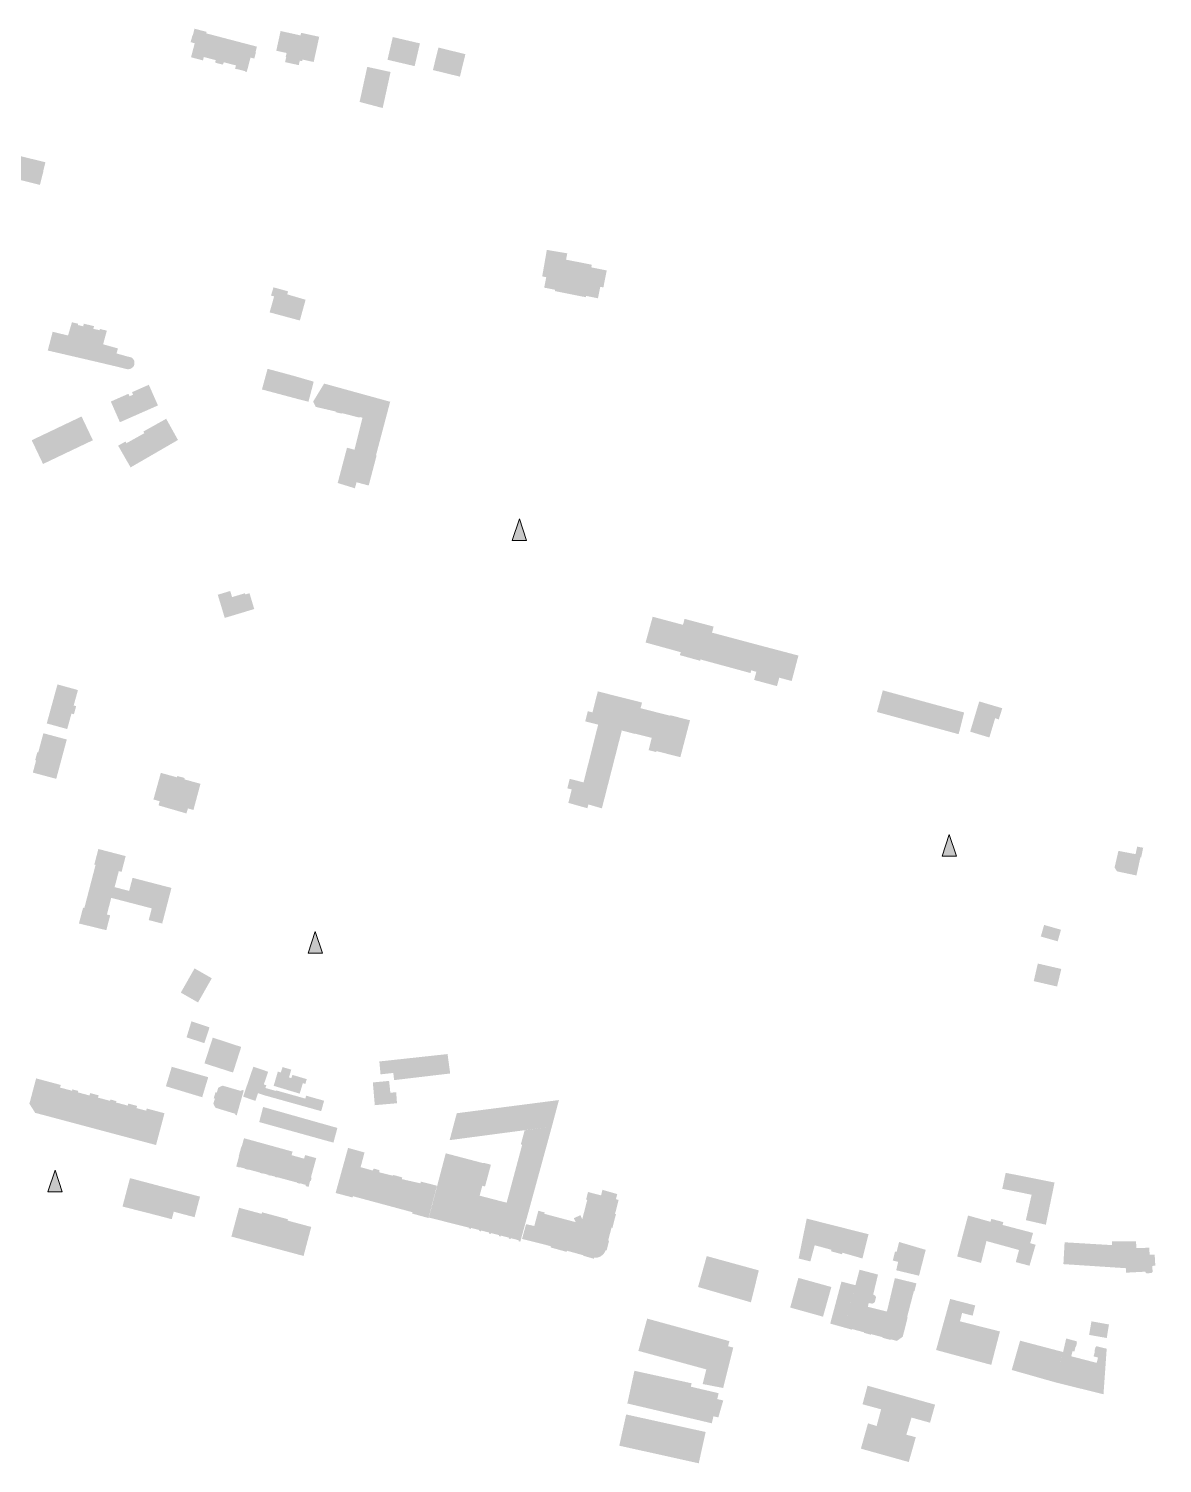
# Model space of a CAD drawing. Header units: millimetres. Extents: x 23337 to 31100, y 38726 to 43700.
# Drawn here: x 26584 to 27215, y 42145 to 42943 of the extents above; entities that cross this region are included whole.
import ezdxf

# ---------------------------------------------------------------- set-up
doc = ezdxf.new("R2010")
doc.units = ezdxf.units.MM
doc.layers.add('0.1 ОКН', color=1, linetype='Continuous', lineweight=9, transparency=0.4)

msp = doc.modelspace()

# ---------------------------------------------------------------- hatches: boundary and pattern name
at = {"layer": '0.1 ОКН', "transparency": 33554585}
h = msp.add_hatch(color=1, dxfattribs=at)
h.dxf.hatch_style = 1
h.paths.add_polyline_path([(26681.38788851028, 42927.2967856641), (26687.97818301139, 42925.56952921364), (26687.72465509274, 42924.60220114391), (26687.92579527617, 42924.52058131337), (26687.82222844401, 42924.12542521232), (26691.90778789143, 42923.05463711505), (26692.01135472359, 42923.44979321609), (26692.167, 42923.40900000001), (26692.42761617923, 42924.40337311259), (26699.28170506334, 42922.60697854553), (26698.784, 42920.708), (26699.64062365155, 42920.48348670586), (26699.68330844058, 42920.64634922133), (26704.33217647274, 42919.42792305015), (26704.28949168372, 42919.26506053467), (26705.2646237936, 42919.00948724785), (26707.35011680015, 42926.96662244305), (26709.451, 42926.41599999999), (26710.356, 42929.869), (26710.11442722321, 42929.93231403504), (26710.936, 42933.067), (26682.73414624649, 42940.45845023076), (26682.94939584202, 42941.27972852178), (26676.19338408794, 42943.05041796212), (26675.15656171563, 42939.09445370613), (26674.97821979001, 42939.14119550823), (26674.037, 42935.55), (26676.29825478819, 42934.95734561735), (26674.25479812473, 42927.16059881178), (26680.896, 42925.42)])
h = msp.add_hatch(color=1, dxfattribs=at)
h.dxf.hatch_style = 1
h.paths.add_polyline_path([(26727.41633524194, 42929.53695352955), (26726.936, 42927.346), (26727.20795416756, 42927.28637793631), (26726.586391603, 42924.45124410528), (26734.214, 42922.779), (26734.75932691386, 42925.26640009552), (26736.05148490342, 42924.98311292757), (26736.25064544974, 42925.88908165137), (26742.5, 42924.519), (26745.575, 42938.545), (26735.48072834335, 42940.7580247643), (26735.16648243147, 42939.32465463098), (26724.08457725137, 42941.7542039272), (26721.68174860614, 42930.79417967422)])
h = msp.add_hatch(color=1, dxfattribs=at)
h.dxf.hatch_style = 1
h.paths.add_polyline_path([(26801.61113585058, 42934.87655471198), (26798.66517077199, 42922.23566474126), (26783.55445782448, 42925.76991214173), (26786.50042290307, 42938.41080211246)])
h = msp.add_hatch(color=1, dxfattribs=at)
h.dxf.hatch_style = 1
h.paths.add_polyline_path([(26826.90396091056, 42928.88735343005), (26811.8779600531, 42932.55799381752), (26808.82371249748, 42920.05523638417), (26823.84971335496, 42916.38459599671)])
h = msp.add_hatch(color=1, dxfattribs=at)
h.dxf.hatch_style = 1
h.paths.add_polyline_path([(26768.03612780146, 42902.33416429035), (26780.882, 42898.93199999999), (26785.25967483373, 42918.97771268262), (26772.29165419303, 42921.8205497801)])
h = msp.add_hatch(color=1, dxfattribs=at)
h.dxf.hatch_style = 1
h.paths.add_polyline_path([(26572.46, 42873.9), (26568.43, 42857.78), (26574.83, 42856.22), (26575.68, 42859.79), (26590.2, 42856.20999999999), (26591.64, 42861.91999999999), (26592.17, 42863.85), (26592.04, 42863.98), (26593.27, 42868.76999999999)])
h = msp.add_hatch(color=1, dxfattribs=at)
h.dxf.hatch_style = 1
h.paths.add_polyline_path([(26876.69915910724, 42797.14034408197), (26876.84126738498, 42797.85848976687), (26870.73690022565, 42799.06643562237), (26871.88666361048, 42804.87677705067), (26869.63463643222, 42805.32241323629), (26872.21, 42820.05999999999), (26883.5981499895, 42818.13485222218), (26882.90642517019, 42814.63921353026), (26897.24087552741, 42811.80268036507), (26896.95110688168, 42810.33833144847), (26905.542408515, 42808.63826542516), (26903.66808846538, 42799.16636922641), (26901.9215659596, 42799.51197501445), (26900.66162765945, 42793.14486348607), (26894.04886161394, 42794.45341245265), (26893.9067533362, 42793.73526676774)])
h = msp.add_hatch(color=1, dxfattribs=at)
h.dxf.hatch_style = 1
h.paths.add_polyline_path([(26717.98490074723, 42785.31892468826), (26720.49093493751, 42794.2205333383), (26718.74550473896, 42794.65198155235), (26720.13375913124, 42799.24148370933), (26728.25140785302, 42797.00743073155), (26727.76573482497, 42795.34229455244), (26737.99725932633, 42792.33472913739), (26734.80285539316, 42780.79449497133)])
h = msp.add_hatch(color=1, dxfattribs=at)
h.dxf.hatch_style = 1
h.paths.add_polyline_path([(26625.35, 42767.56999999999), (26627.43, 42775.17), (26623.59, 42776.04999999999), (26623.35, 42775.41), (26619.91, 42776.12999999999), (26620.31, 42777.64999999999), (26614.63, 42779.00999999999), (26614.23, 42777.57), (26611.27, 42778.29), (26611.43, 42779.00999999999), (26607.99, 42779.80999999999), (26605.83, 42772.44999999999), (26597.27, 42774.53), (26594.54382765623, 42764.10639986206), (26621.03, 42757.97), (26633.03, 42755.13), (26638.93199637233, 42753.68905381529), (26640.27776022392, 42753.7851169232), (26641.19095968607, 42754.31346301028), (26642.03206156567, 42754.9618884855), (26642.53672353766, 42755.68236078842), (26642.80107008389, 42756.787085523), (26642.77804782305, 42757.59571414073), (26642.70494138088, 42758.15598330114), (26642.48866129674, 42758.70834566843), (26642.10415492705, 42759.33275486344), (26641.47933735276, 42759.98118033865), (26640.94253539285, 42760.30060632625), (26638.99309358602, 42760.74492462009), (26632.81210626053, 42762.48713602878), (26633.59, 42765.25)])
h = msp.add_hatch(color=1, dxfattribs=at)
h.dxf.hatch_style = 1
h.paths.add_polyline_path([(26731.44236527577, 42750), (26742.5077241532, 42746.78627684149), (26739.60072384954, 42735.62883379569), (26737.49420185472, 42736.17618058516), (26735.13343083927, 42736.7452434595), (26713.70448777022, 42742.45664586912), (26715.77186740733, 42750), (26716.84948852773, 42753.93197146)])
h = msp.add_hatch(color=1, dxfattribs=at)
h.dxf.hatch_style = 1
h.paths.add_polyline_path([(26640.03793557181, 42738.6838653414), (26639.43283204075, 42740.05639939078), (26629.61853843422, 42735.72961149148), (26634.68948509811, 42724.22736997171), (26655.85118104644, 42733.55684121321), (26650.78023438254, 42745.05908273298), (26641.44574164219, 42740.94382269958), (26642.05084517325, 42739.5712886502)])
h = msp.add_hatch(color=1, dxfattribs=at)
h.dxf.hatch_style = 1
h.paths.add_polyline_path([(26777.49168413896, 42705.68945710781), (26773.11071206121, 42689.03152849654), (26766.34586808142, 42690.8336569813), (26765.39888973751, 42687.4998068302), (26755.84744913442, 42690.44399687724), (26761.04334666178, 42710.05890403229), (26765.18091737824, 42708.9597719366), (26769.67155648075, 42726.76112990796), (26768.00513252476, 42727.13076618746), (26767.94729376176, 42726.78395895154), (26758.07054830685, 42729.33826093693), (26757.99765506213, 42729.01045324148), (26754.61804479231, 42729.83304314669), (26754.72711428274, 42730.1956524739), (26743.6655140041, 42732.74094376648), (26742.18361630977, 42735.69945250519), (26748.32401421491, 42745.72859652446), (26785.06116854635, 42735.60791935624), (26777.15698307465, 42705.80207703206)])
h = msp.add_hatch(color=1, dxfattribs=at)
h.dxf.hatch_style = 1
h.paths.add_polyline_path([(26585.6175780814, 42714.21931904274), (26591.91, 42701.01), (26619.6424219186, 42714.22068095725), (26613.35, 42727.43)])
h = msp.add_hatch(color=1, dxfattribs=at)
h.dxf.hatch_style = 1
h.paths.add_polyline_path([(26638.34, 42712.57), (26637.81805596381, 42713.50321498911), (26633.7, 42711.19999999999), (26640.63, 42699.12), (26666.99147101932, 42714.36310409651), (26660.43, 42726.15), (26647.75585420142, 42719.06139245459), (26648.27779823761, 42718.12817746545)])
h = msp.add_hatch(color=1, dxfattribs=at)
h.dxf.hatch_style = 1
h.paths.add_polyline_path([(26856.97286237935, 42670.5160407439), (26852.97286237935, 42658.51604074391), (26860.97286237935, 42658.51604074391)])
h = msp.add_hatch(color=1, dxfattribs=at)
h.dxf.hatch_style = 1
h.paths.add_polyline_path([(26689.1278824434, 42628.31420125485), (26696.06454607565, 42630.40265505969), (26697.09151701664, 42626.99163779837), (26704.23478115378, 42629.14229378473), (26704.44258961924, 42628.45207146738), (26706.78296493839, 42629.15669922493), (26709.43030308853, 42620.36373754874), (26693.01, 42615.42)])
h = msp.add_hatch(color=1, dxfattribs=at)
h.dxf.hatch_style = 1
h.paths.add_polyline_path([(26948.83665086811, 42614.90018279147), (26947.95525135031, 42611.59004708151), (26931.10332426146, 42616.07725900017), (26927.38662625653, 42602.58233110887), (26927.15306628192, 42601.74461484536), (26946.68269999992, 42596.37200399448), (26946.22674244635, 42594.71458188458), (26957.47936187231, 42591.59271333473), (26957.68362206429, 42592.3289590054), (26985.49410533492, 42584.77171447648), (26985.89409802456, 42586.25956184575), (26988.76490812964, 42585.48777363742), (26987.53809909102, 42580.92442873645), (27000.25760866296, 42577.50491761576), (27001.51915033419, 42582.19745701803), (27008.43690401706, 42580.3376890344), (27012.19101677, 42594.49271997), (26992.54023871416, 42599.66619821375), (26964.11835056587, 42607.2341775064), (26965.01269792661, 42610.59293942547)])
h = msp.add_hatch(color=1, dxfattribs=at)
h.dxf.hatch_style = 1
h.paths.add_polyline_path([(26607.73949306011, 42562.23257345578), (26605.36953596158, 42553.62463563301), (26593.9844793378, 42556.75919542169), (26599.95494337622, 42578.44455978868), (26611.34, 42575.31), (26608.9808611672, 42566.74135527621), (26610.34810925543, 42566.3649214103), (26609.10674114835, 42561.85613958987)])
h = msp.add_hatch(color=1, dxfattribs=at)
h.dxf.hatch_style = 1
h.paths.add_polyline_path([(26897.60810356599, 42562.89505519424), (26900.55742493116, 42574.57558902555), (26925.15295350879, 42568.36524633323), (26924.35498417003, 42565.20495733666), (26940.83186626844, 42561.04456354763), (26940.8998024231, 42561.31361885038), (26951.86483446051, 42558.50190026137), (26946.49406508311, 42537.99521806318), (26933.21026858524, 42541.34936140863), (26933.07512251025, 42540.81412699171), (26928.84219034631, 42541.88293749717), (26930.56812165599, 42548.71834013976), (26921.10679966779, 42551.10731306562), (26921.06461793678, 42550.94025594462), (26913.9234770119, 42552.83409735902), (26902.84142111169, 42509.52244673188), (26895.36223355935, 42511.7056880125), (26894.76346047527, 42509.58489082018), (26884.17800808894, 42512.5735235828), (26886.06232238118, 42520.03618841791), (26883.61705052085, 42520.65361675171), (26884.94852198606, 42525.92679507621), (26892.64923878698, 42523.98237293625), (26900.75499697817, 42556.08453172395), (26893.58448379406, 42557.89507806015), (26895.01245931004, 42563.55045238509)])
h = msp.add_hatch(color=1, dxfattribs=at)
h.dxf.hatch_style = 1
h.paths.add_polyline_path([(27059.14291168008, 42575.13770639803), (27055.86926833521, 42563.11314273027), (27101.3274002825, 42550.7762072245), (27104.36160859563, 42562.82708205343)])
h = msp.add_hatch(color=1, dxfattribs=at)
h.dxf.hatch_style = 1
h.paths.add_polyline_path([(27107.72542875416, 42552.17077067766), (27112.77341416664, 42568.98609603699), (27125.6038502282, 42565.1936781962), (27123.6648570243, 42559.015066838), (27121.62240110421, 42559.62478862263), (27118.3996350395, 42548.9377299114)])
h = msp.add_hatch(color=1, dxfattribs=at)
h.dxf.hatch_style = 1
h.paths.add_polyline_path([(26592.10877298498, 42551.30606310646), (26589.23815574709, 42540.59144878637), (26588.72099127475, 42540.73000545344), (26587.52865458157, 42536.2795940093), (26588.0458190539, 42536.14103734224), (26586.24495715389, 42529.4192980425), (26599.26567636444, 42525.93684260362), (26605.12799127329, 42547.8180054568)])
h = msp.add_hatch(color=1, dxfattribs=at)
h.dxf.hatch_style = 1
h.paths.add_polyline_path([(26670.73996683548, 42526.42182137591), (26670.53043724513, 42525.66107666528), (26679.51514867668, 42523.18644505845), (26675.59630114843, 42508.61897674969), (26672.53158949713, 42509.50407972985), (26671.68699707034, 42506.69058535909), (26656.17000287406, 42511.18008632804), (26656.81279127336, 42513.49059606504), (26653.33439251099, 42514.45829351153), (26657.45307320606, 42529.26293507014), (26666.44505330228, 42526.78630147722), (26666.68400690084, 42527.5021583263)])
h = msp.add_hatch(color=1, dxfattribs=at)
h.dxf.hatch_style = 1
h.paths.add_polyline_path([(27096.12218127112, 42495.02327826203), (27092.12218127112, 42483.02327826203), (27100.12218127112, 42483.02327826203)])
h = msp.add_hatch(color=1, dxfattribs=at)
h.dxf.hatch_style = 1
h.paths.add_polyline_path([(26622.70812241156, 42486.93201034181), (26620.43443825377, 42478.27028208465), (26621.14595977056, 42478.0848959012), (26614.89999683658, 42454.11257532183), (26614.18815935962, 42454.29804382837), (26611.89832155566, 42445.5095309134), (26627.1311879119, 42441.79140150377), (26629.28017522407, 42450.06388702269), (26627.46716757267, 42450.53494037019), (26629.86552386476, 42459.76582330833), (26652.40849372675, 42453.90873748315), (26650.72, 42447.41), (26658.21826491788, 42445.46181032345), (26663.37, 42465.29), (26641.71807677399, 42470.91557521883), (26639.82414962457, 42463.62615793445), (26631.75324796596, 42465.72312936236), (26634.06551539645, 42474.62267028672), (26635.61687444321, 42474.21959814768), (26637.8946221311, 42482.98627820225)])
h = msp.add_hatch(color=1, dxfattribs=at)
h.dxf.hatch_style = 1
h.paths.add_polyline_path([(27188.07, 42476.63), (27189.42, 42474.48999999998), (27200.25217001571, 42472.21779558786), (27202.45339142563, 42482.27214920171), (27202.84, 42482.19999999998), (27203.99903021319, 42487.61803179522), (27200.64, 42488.28), (27199.76613864761, 42484.06873199325), (27190.21, 42485.87999999998)])
h = msp.add_hatch(color=1, dxfattribs=at)
h.dxf.hatch_style = 1
h.paths.add_polyline_path([(26743.35632951401, 42441.05331975802), (26739.35632951401, 42429.05331975802), (26747.35632951401, 42429.05331975802)])
h = msp.add_hatch(color=1, dxfattribs=at)
h.dxf.hatch_style = 1
h.paths.add_polyline_path([(27147.02, 42438.27999999998), (27156.4, 42435.58999999998), (27158.25, 42442.01999999998), (27148.87, 42444.70999999998)])
h = msp.add_hatch(color=1, dxfattribs=at)
h.dxf.hatch_style = 1
h.paths.add_polyline_path([(27143.11, 42413.46), (27156.09, 42410.47), (27158.43, 42420.23999999998), (27145.36, 42423.25)])
h = msp.add_hatch(color=1, dxfattribs=at)
h.dxf.hatch_style = 1
h.paths.add_polyline_path([(26676.21, 42420.53), (26668.57, 42407.07), (26678.16444643047, 42401.6140116432), (26685.80444643047, 42415.0740116432)])
h = msp.add_hatch(color=1, dxfattribs=at)
h.dxf.hatch_style = 1
h.paths.add_polyline_path([(26679.38239258108, 42389.49493037241), (26674.48543131228, 42391.11442673558), (26671.77, 42382.2), (26676.32715028709, 42380.7148811302), (26681.68469759105, 42378.96892278), (26684.55726704397, 42387.78352407112)])
h.paths.add_polyline_path([(26660.2692797669, 42354.99964190729), (26680.4635554339, 42348.9020043404), (26683.82336552132, 42360.02908927283), (26663.54200921607, 42365.83833147432)])
h.paths.add_polyline_path([(26703.59165586694, 42352.67523540695), (26699.6758035102, 42338.8565821653), (26698.8517426199, 42339.0581758571), (26699.0148755551, 42339.6560478349), (26687.8779748776, 42343.0370445181), (26686.6657836455, 42345.29095039579), (26687.53058151619, 42348.09648431775), (26686.8849866541, 42348.2954871021), (26687.8638060589, 42351.69662815939), (26688.57293666422, 42351.47804066248), (26689.4276191088, 42354.2507586259), (26691.82870702625, 42355.35518637519), (26702.21561196837, 42352.34567581509), (26702.40826158511, 42353.01057903316)])
h = msp.add_hatch(color=1, dxfattribs=at)
h.dxf.hatch_style = 1
h.paths.add_polyline_path([(26702.17667892024, 42376.87457948489), (26697.61805487041, 42362.63900413317), (26681.72, 42367.73), (26686.35514744758, 42382.04522609451)])
h = msp.add_hatch(color=1, dxfattribs=at)
h.dxf.hatch_style = 1
h.paths.add_polyline_path([(26703.23887608896, 42349.21967340624), (26708.93295294536, 42365.88851123034), (26717.15800454116, 42363.07883268954), (26714.76508528565, 42356.02917978249), (26716.16421984688, 42355.55426050962), (26715.64759707445, 42354.03226547318), (26721.44, 42352.43), (26721.52287487566, 42352.725894009), (26737.84603108825, 42348.15405578208), (26738.30217410332, 42349.7633222662), (26748.29853564747, 42346.95467416604), (26746.67788461592, 42341.1702840062), (26714.70709516945, 42350.08374414793), (26711.53028788273, 42351.16894187075), (26710.06757261695, 42346.88698991207)])
h = msp.add_hatch(color=1, dxfattribs=at)
h.dxf.hatch_style = 1
h.paths.add_polyline_path([(26720.2353289215, 42355.24754701181), (26722.56454703144, 42363.15931823183), (26724.23157865682, 42362.65587529651), (26725.14461008791, 42365.67663127654), (26730.01557475487, 42364.25438260074), (26728.75, 42359.92), (26730.08568440385, 42359.49592707689), (26730.66743834106, 42361.33580463037), (26738.63877364005, 42358.95345141058), (26737.84342150889, 42356.30598299546), (26736.4605471017, 42356.70818554489), (26734.71189214957, 42350.90103779464)])
h = msp.add_hatch(color=1, dxfattribs=at)
h.dxf.hatch_style = 1
h.paths.add_polyline_path([(26786.79521279321, 42362.40095620177), (26779.6845320114, 42361.63332221654), (26779.04123825715, 42368.797162873), (26816.9703332697, 42372.90510268035), (26818.44368771608, 42362.11515577192), (26787.24287857797, 42358.4204486782)])
h = msp.add_hatch(color=1, dxfattribs=at)
h.dxf.hatch_style = 1
h.paths.add_polyline_path([(26587.53434095262, 42340.2326330296), (26584.33385443334, 42345.30266165905), (26588.08217378836, 42359.38190623806), (26601.76850016014, 42355.73819355514), (26601.3843810019, 42354.29538490838), (26608.06365842878, 42352.51715989663), (26608.26666634172, 42353.27968778903), (26611.54284731793, 42352.40746964587), (26611.32862944501, 42351.60283547775), (26617.76788678492, 42349.88851104906), (26618.12047687422, 42351.21289182699), (26622.84862521302, 42349.95411619934), (26622.5106899476, 42348.68478111791), (26629.20485172028, 42346.9025934446), (26629.40039665185, 42347.63708926981), (26632.71924074691, 42346.75351291824), (26632.51817329567, 42345.9982736884), (26639.05213589939, 42344.25873586338), (26639.3516392506, 42345.38371496321), (26644.27657165137, 42344.07254948578), (26643.9522810717, 42342.85446587194), (26649.28764133441, 42341.43403212446), (26649.60728913098, 42342.63467675495), (26659.49435880886, 42340.0024407404), (26654.78875176957, 42322.32748134586)])
h = msp.add_hatch(color=1, dxfattribs=at)
h.dxf.hatch_style = 1
h.paths.add_polyline_path([(26776.49330654424, 42344.48491954126), (26775.4055158779, 42357.13250468275), (26784.44659222909, 42357.97516251017), (26785.15651574058, 42351.41274945281), (26788.39399979403, 42351.69625112686), (26788.85191273999, 42345.56775837918)])
h = msp.add_hatch(color=1, dxfattribs=at)
h.dxf.hatch_style = 1
h.paths.add_polyline_path([(26755.68790725225, 42331.83360974747), (26753.49035080086, 42323.65357629865), (26712.19282110199, 42335.09968057119), (26714.36621757664, 42343.4942149433)])
h = msp.add_hatch(color=1, dxfattribs=at)
h.dxf.hatch_style = 1
h.paths.add_polyline_path([(26878.93999554671, 42347.33699928826), (26875.01016709, 42332.58096472), (26818.124041425, 42325.04192108208), (26822.10772699757, 42340.01027772479)])
h = msp.add_hatch(color=1, dxfattribs=at)
h.dxf.hatch_style = 1
h.paths.add_polyline_path([(26730.75019648691, 42318.67552857353), (26730.20017503699, 42316.68006004118), (26737.17241844706, 42314.75826404818), (26737.72243989699, 42316.75373258052), (26743.91450369121, 42315.04698158401), (26740.94207559591, 42304.2630626483), (26741.37448378845, 42304.14714744074), (26740.90769939219, 42302.40586257122), (26740.5675786945, 42302.4970383675), (26739.64951513004, 42299.07230907739), (26737.91493616029, 42299.53729583018), (26738.08748026532, 42300.18095153467), (26734.97338539806, 42301.01574365741), (26734.92550414203, 42300.83712820385), (26733.14104091415, 42301.31548737705), (26733.18892217018, 42301.49410283061), (26722.17562525061, 42304.44642570637), (26722.12774399458, 42304.2678102528), (26720.88304470433, 42304.60147547719), (26720.93092596036, 42304.78009093076), (26718.51986990295, 42305.42642018212), (26718.47198864692, 42305.24780472855), (26717.22509417953, 42305.58205841176), (26717.27297543556, 42305.76067386534), (26713.89897316065, 42306.6651390924), (26713.85109190462, 42306.48652363883), (26712.66296312371, 42306.80502406651), (26712.71084437974, 42306.98363952009), (26706.26656227065, 42308.71115142025), (26706.21868101461, 42308.53253596667), (26704.30880807936, 42309.0445135877), (26704.35668933539, 42309.22312904127), (26701.35096090493, 42310.02887148773), (26701.3030796489, 42309.85025603415), (26699.3973911058, 42310.3611119496), (26700.95955035781, 42316.02859933639), (26700.771564655, 42316.0804148209), (26702.28290126483, 42321.56351852013), (26702.47088696765, 42321.51170303563), (26703.7411442991, 42326.12017518384)])
h = msp.add_hatch(color=1, dxfattribs=at)
h.dxf.hatch_style = 1
h.paths.add_polyline_path([(26836.93432400891, 42312.22133472306), (26837.01306391536, 42312.46567449569), (26841.10969097645, 42311.38909585132), (26837.82607781163, 42299.24904373223), (26836.30912749927, 42299.68137804512), (26834.81843154976, 42294.17003258132), (26849.84244577135, 42290.26036627113), (26858.48773368525, 42322.49810310434), (26857.74394189872, 42322.69773212443), (26859.8673501038, 42330.52356025966), (26875.01016709, 42332.58096472), (26857.91691782015, 42270.26980452291), (26857.45436983937, 42268.60191336175), (26856.49027725851, 42268.86294780686), (26856.63621165591, 42269.37246046779), (26852.10724385542, 42270.53648287567), (26851.96130945801, 42270.02697021474), (26851.00331260976, 42270.30277722424), (26851.14924700717, 42270.81228988518), (26846.6108726777, 42271.95252295759), (26846.46493828029, 42271.44301029665), (26845.51308786418, 42271.7443825816), (26845.65902226158, 42272.25389524254), (26841.11831811245, 42273.37739305855), (26840.97238371505, 42272.8678803976), (26840.01059501456, 42273.14352100627), (26840.15652941196, 42273.6530336672), (26835.61815861966, 42274.80425697685), (26835.47222422226, 42274.2947443159), (26834.50664484859, 42274.57979674801), (26834.652579246, 42275.08930940895), (26830.13023380424, 42276.22399253392), (26829.98429940683, 42275.71447987299), (26828.76609082602, 42276.06339865123), (26828.8562921637, 42276.37832593635), (26806.55047255619, 42282.01265509375), (26815.96613037966, 42317.73743196517)])
h = msp.add_hatch(color=1, dxfattribs=at)
h.dxf.hatch_style = 1
h.paths.add_polyline_path([(26768.61617908486, 42310.01538862371), (26775.36247557165, 42308.14954764667), (26775.86527736597, 42309.22758536229), (26779.07899476192, 42308.38749213115), (26778.94900360659, 42307.18808601158), (26786.65844197702, 42305.26298715094), (26786.77715517101, 42305.7071162675), (26791.7532776132, 42304.3500270866), (26791.50461406909, 42303.38110285543), (26801.86613694525, 42301.03343479949), (26802.11613694525, 42302.00205419888), (26811.08985321538, 42299.70143564765), (26806.37642855094, 42281.72662798569), (26797.26127436077, 42284.25192323542), (26797.45127436077, 42284.96192323542), (26764.33999554671, 42293.86999928826), (26764.14999554671, 42293.15999928826), (26754.68829549294, 42295.65408691444), (26761.62817859955, 42320.72256963421), (26770.77249792393, 42318.19283382359)])
h = msp.add_hatch(color=1, dxfattribs=at)
h.dxf.hatch_style = 1
h.paths.add_polyline_path([(26598.60933154473, 42308.2631157712), (26594.60933154473, 42296.2631157712), (26602.60933154473, 42296.2631157712)])
h = msp.add_hatch(color=1, dxfattribs=at)
h.dxf.hatch_style = 1
h.paths.add_polyline_path([(26659.88423383024, 42298.75450580484), (26655.75954028079, 42283.13537337533), (26636.12471870023, 42288.13698543783), (26640.2947223397, 42303.92769529195)])
h = msp.add_hatch(color=1, dxfattribs=at)
h.dxf.hatch_style = 1
h.paths.add_polyline_path([(26659.88423383024, 42298.75450580484), (26655.75954028079, 42283.13537337533), (26636.12471870023, 42288.13698543783), (26640.2947223397, 42303.92769529195)])
h = msp.add_hatch(color=1, dxfattribs=at)
h.dxf.hatch_style = 1
h.paths.add_polyline_path([(27127.48856871965, 42306.88334502821), (27125.59706852879, 42297.99798948286), (27141.90878446624, 42294.69023263433), (27138.71672574355, 42280.54726110623), (27149.84658025866, 42278.02206751848), (27154.68596036531, 42301.47270299998)])
h = msp.add_hatch(color=1, dxfattribs=at)
h.dxf.hatch_style = 1
h.paths.add_polyline_path([(26679.25406031646, 42293.63933063604), (26676.23268242487, 42282.19816516699), (26664.64944047629, 42285.25706255215), (26663.54612481844, 42281.07909559168), (26655.75954028089, 42283.1353733753), (26659.88423383024, 42298.75450580484)])
h = msp.add_hatch(color=1, dxfattribs=at)
h.dxf.hatch_style = 1
h.paths.add_polyline_path([(26679.25406031646, 42293.63933063604), (26676.23268242487, 42282.19816516699), (26664.64944047629, 42285.25706255215), (26663.54612481844, 42281.07909559168), (26655.75954028089, 42283.1353733753), (26659.88423383024, 42298.75450580484)])
h = msp.add_hatch(color=1, dxfattribs=at)
h.dxf.hatch_style = 1
edge = h.paths.add_edge_path()
edge.add_line((26865.2347869912, 42277.30792068416), (26867.48510257153, 42285.78499454435))
edge.add_line((26867.48510257153, 42285.78499454435), (26871.03363967819, 42284.8430034198))
edge.add_line((26871.03363967819, 42284.8430034198), (26870.83119301005, 42284.08037466964))
edge.add_line((26870.83119301005, 42284.08037466964), (26888.24321018911, 42279.45819793868))
edge.add_line((26888.24321018911, 42279.45819793868), (26887.22704822669, 42281.6224308265))
edge.add_line((26887.22704822669, 42281.6224308265), (26890.86400337737, 42283.33007306036))
edge.add_line((26890.86400337737, 42283.33007306036), (26891.9237901795, 42281.07292751066))
edge.add_line((26891.9237901795, 42281.07292751066), (26894.69257647411, 42291.82502815349))
edge.add_line((26894.69257647411, 42291.82502815349), (26894.03443014345, 42291.99450820215))
edge.add_line((26894.03443014345, 42291.99450820215), (26895.11714319098, 42296.19903625727))
edge.add_line((26895.11714319098, 42296.19903625727), (26902.3695369428, 42294.34379940064))
edge.add_line((26902.3695369428, 42294.34379940064), (26903.16513970542, 42297.42607406564))
edge.add_line((26903.16513970542, 42297.42607406564), (26911.38117033255, 42295.05188572388))
edge.add_line((26911.38117033255, 42295.05188572388), (26910.64677335442, 42292.19998262252))
edge.add_line((26910.64677335442, 42292.19998262252), (26912.15886251943, 42291.81060273337))
edge.add_line((26912.15886251943, 42291.81060273337), (26910.15197492057, 42284.01720333534))
edge.add_line((26910.15197492057, 42284.01720333534), (26910.65697602488, 42283.88715989706))
edge.add_line((26910.65697602488, 42283.88715989706), (26908.68886652881, 42276.24434852551))
edge.add_line((26908.68886652881, 42276.24434852551), (26908.1838654245, 42276.3743919638))
edge.add_line((26908.1838654245, 42276.3743919638), (26906.34560295226, 42269.23581895515))
edge.add_line((26906.34560295226, 42269.23581895515), (26906.85060405657, 42269.10577551685))
edge.add_line((26906.85060405657, 42269.10577551685), (26905.46957788478, 42263.74280026003))
edge.add_line((26905.46957788478, 42263.74280026003), (26904.9538887176, 42263.88667869458))
edge.add_arc((26899.02113574901, 42265.85724530954), 6.251455076252522, 265.0461257871476, 341.62606920150574, ccw=False)
edge.add_line((26898.48129927785, 42259.6291422954), (26898.33742084341, 42259.11345312817))
edge.add_line((26898.33742084341, 42259.11345312817), (26892.59325809187, 42260.7160874211))
edge.add_line((26892.59325809187, 42260.7160874211), (26892.67218328967, 42260.99897116031))
edge.add_line((26892.67218328967, 42260.99897116031), (26883.3826836528, 42263.54543357947))
edge.add_line((26883.3826836528, 42263.54543357947), (26883.20744778396, 42262.91735307796))
edge.add_line((26883.20744778396, 42262.91735307796), (26874.23114981422, 42265.42176034706))
edge.add_line((26874.23114981422, 42265.42176034706), (26874.41811916424, 42266.09189599863))
edge.add_line((26874.41811916424, 42266.09189599863), (26858.42316314466, 42270.13411067773))
edge.add_line((26858.42316314466, 42270.13411067773), (26860.6471789226, 42278.33261862096))
edge.add_line((26860.6471789226, 42278.33261862096), (26865.2347869912, 42277.30792068416))
h = msp.add_hatch(color=1, dxfattribs=at)
h.dxf.hatch_style = 1
h.paths.add_polyline_path([(26727.97033538564, 42280.32275888645), (26741.14852777091, 42276.783394697), (26736.86614547923, 42260.64863436858), (26696.70278115227, 42271.43620380767), (26700.99957498032, 42287.43455059404), (26713.57834865828, 42284.05617670168), (26713.81132436037, 42284.92362024776), (26728.17025813473, 42281.06713564701)])
h = msp.add_hatch(color=1, dxfattribs=at)
h.dxf.hatch_style = 1
h.paths.add_polyline_path([(26727.97033538564, 42280.32275888645), (26741.14852777091, 42276.783394697), (26736.86614547923, 42260.64863436858), (26696.70278115227, 42271.43620380767), (26700.99957498032, 42287.43455059404), (26713.57834865828, 42284.05617670168), (26713.81132436037, 42284.92362024776), (26728.17025813473, 42281.06713564701)])
h = msp.add_hatch(color=1, dxfattribs=at)
h.dxf.hatch_style = 1
h.paths.add_polyline_path([(27051.20391632694, 42272.71814048734), (27047.79889639298, 42259.24360119481), (27036.67021028905, 42262.43321472471), (27036.44050263283, 42261.58159662781), (27030.32301179455, 42263.25918564242), (27030.54580161584, 42264.08515656013), (27021.24105193806, 42266.59493441482), (27018.81361295727, 42257.59180879805), (27012.31082555457, 42259.22961052726), (27016.78420866663, 42281.42565959821)])
h = msp.add_hatch(color=1, dxfattribs=at)
h.dxf.hatch_style = 1
h.paths.add_polyline_path([(27106.56592169334, 42283.13904139876), (27100.49098909641, 42260.35388096466), (27113.77307634769, 42256.79475067829), (27116.79965245259, 42268.93530830442), (27134.91261937659, 42263.96898441139), (27133.1149715849, 42257.22868124917), (27140.74788176326, 42255.22297736504), (27144.13795028132, 42266.84370430786), (27141.14250593577, 42267.7856162893), (27142.72651577724, 42273.45257805718), (27125.76384996998, 42277.8941418317), (27126.15390334049, 42279.49150912076), (27119.50913207603, 42281.26467593145), (27119.02906638925, 42279.64046659111)])
h = msp.add_hatch(color=1, dxfattribs=at)
h.dxf.hatch_style = 1
h.paths.add_polyline_path([(27082.99284248866, 42264.0568104287), (27079.27607141604, 42249.66936765408), (27066.57601670545, 42252.69284867296), (27067.66216898786, 42257.35008875764), (27064.67958152152, 42258.10335182305), (27065.95167815489, 42263.1402899776), (27066.79607500696, 42262.92703455142), (27068.18569947968, 42268.42933079493)])
h = msp.add_hatch(color=1, dxfattribs=at)
h.dxf.hatch_style = 1
h.paths.add_polyline_path([(27159.60411377658, 42256.10671973415), (27160.28041211079, 42268.24451082101), (27186.68334324418, 42266.67961992959), (27186.7267180578, 42268.81049379199), (27200.01932528461, 42268.85244524829), (27200.18508038289, 42265.02178918468), (27207.43512904359, 42265.23061778136), (27207.54507859775, 42261.42793295863), (27210.38942026857, 42261.39905999151), (27210.73712561568, 42255.2162598525), (27209.04864498975, 42255.123770678), (27209.23816592754, 42251.89289329671), (27208.75150475816, 42251.25909144423), (27205.91514678168, 42250.88613895779), (27205.39636522813, 42251.27734134495), (27205.24526069664, 42251.90961440993), (27194.40857939376, 42251.34570681066), (27194.34180260135, 42253.84192917468)])
h = msp.add_hatch(color=1, dxfattribs=at)
h.dxf.hatch_style = 1
h.paths.add_polyline_path([(26990.14883566268, 42252.61778928562), (26985.7660759575, 42234.87571929609), (26956.34629269898, 42243.38477451318), (26961.16698053498, 42260.58112509607)])
h = msp.add_hatch(color=1, dxfattribs=at)
h.dxf.hatch_style = 1
h.paths.add_polyline_path([(27030.51364261106, 42243.38456171353), (27025.86643825652, 42226.88471563389), (27007.61, 42231.95999999997), (27012.1579594388, 42248.47048781272)])
h = msp.add_hatch(color=1, dxfattribs=at)
h.dxf.hatch_style = 1
h.paths.add_polyline_path([(27043.87091442582, 42244.38136079521), (27037.55523395507, 42220.87537750259), (27029.87196643475, 42223.04669514373), (27036.12, 42246.39999999999)])
h = msp.add_hatch(color=1, dxfattribs=at)
h.dxf.hatch_style = 1
h.paths.add_polyline_path([(27061.41187642474, 42229.75811759726), (27065.83286519447, 42248.33675357443), (27077.84999533527, 42245.42374973941), (27076.70766546309, 42240.94944401779), (27076.39552139869, 42241.0183829758), (27072.61523842926, 42226.51092231846), (27072.96031312618, 42226.47062170048), (27070.22097654289, 42215.73501642245), (27066.95697999922, 42213.40776749753), (27063.55462929536, 42214.28726017096), (27063.4714598653, 42213.95423822258), (27059.039, 42215.13599999998), (27059.11812211529, 42215.44855239081), (27052.59486318118, 42217.18368103898), (27052.49036900957, 42216.83790984754), (27048.55557025357, 42217.93865150822), (27048.60651056824, 42218.2300795923), (27042.06358670856, 42219.98341230971), (27041.98085621617, 42219.6662377667), (27037.55523395507, 42220.87537750259), (27046.19908175097, 42253.00329707941), (27056.45146950454, 42250.29948302296), (27053.77452355024, 42239.10329181115), (27054.75657374918, 42238.75144519523), (27055.39021760535, 42237.72764082768), (27054.61589479104, 42234.85453971517), (27053.27361413471, 42234.09677637688), (27051.3158341287, 42234.47665046111), (27050.81103033734, 42232.37165412353)])
h = msp.add_hatch(color=1, dxfattribs=at)
h.dxf.hatch_style = 1
h.paths.add_polyline_path([(27119.45716879912, 42200.08754145402), (27088.76377286334, 42208.35400130827), (27096.61520834771, 42236.73581676583), (27110.54632729617, 42233.16095134871), (27109.09920955685, 42227.46173644881), (27103.22874125592, 42228.95233804318), (27102.05215379564, 42224.31855835656), (27124.30102062475, 42218.66923113627)])
h = msp.add_hatch(color=1, dxfattribs=at)
h.dxf.hatch_style = 1
h.paths.add_polyline_path([(27214.54044784017, 42202.41788141212), (27212.73269300783, 42202.44483503711), (27214.63783143879, 42233.97523505429), (27201.57908504426, 42235.28431769485), (27201.358912616, 42231.59470540422), (27199.26867784172, 42200.08076709353), (27205.77873093997, 42199.68501386866), (27205.71933173185, 42198.28982622984), (27206.93718234989, 42198.26012223495), (27206.81830050781, 42194.19332529128), (27184.88163902591, 42199.5433448156), (27183.09707658103, 42192.34627688167), (27182.11681378717, 42183.69977822748), (27184.81448552453, 42183.05957631761), (27185.30253693565, 42185.08917569971), (27203.64419703716, 42180.8226270656), (27203.10556948473, 42178.68804053775), (27204.1237024978, 42178.41345239851), (27205.36051168372, 42178.10441532197), (27206.16443747995, 42177.96019762719), (27207.46308764904, 42177.83658330106), (27208.28482753884, 42177.99762242765), (27208.51437563171, 42178.04260773848), (27209.58627611127, 42178.55767009329), (27209.90691735088, 42178.79268119564), (27210.51388387383, 42179.2375518299), (27211.19412770373, 42179.93803693513), (27211.69461114257, 42180.51634130643), (27212.23017983113, 42181.37024684356), (27212.75299929571, 42182.35160083025), (27213.17380401368, 42183.28197526893), (27213.4543410744, 42183.98294300286), (27213.63286338851, 42184.40352280241), (27211.51608708222, 42184.98978634316), (27211.66255968376, 42185.42101214735), (27211.90572744003, 42186.13286783233), (27212.14407837746, 42186.84611454666), (27212.37279567723, 42187.56214331965), (27212.50619181398, 42188.00314277341), (27212.78464568887, 42189.00729215761), (27212.96614822144, 42189.7366571852), (27213.13262072447, 42190.46997131903), (27213.28505772611, 42191.20678339163), (27213.42445375445, 42191.94664223551), (27213.55180333761, 42192.68909668316), (27213.66810100369, 42193.43369556707), (27213.77434128079, 42194.17998771973), (27213.87151869704, 42194.92752197368), (27213.99350794074, 42195.96871406337), (27214.04265486023, 42196.42452836882), (27214.11846775442, 42197.17336560986), (27214.18884513993, 42197.92233560665), (27214.254563518, 42198.67141939408), (27214.31639938987, 42199.42059800705), (27214.37512925678, 42200.16985248045), (27214.43152961998, 42200.91916384916), (27214.48637698069, 42201.66851314808)], flags=17)
h.paths.add_polyline_path([(27214.54044784017, 42202.41788141212), (27212.73269300783, 42202.44483503711)], flags=0)
edge = h.paths.add_edge_path(flags=17)
edge.add_line((27212.73269300783, 42202.44483503711), (27214.63783143879, 42233.97523505429))
edge.add_line((27212.73269300783, 42202.44483503711), (27214.54044784017, 42202.41788141212))
edge.add_line((27214.54044784017, 42202.41788141212), (27214.48637698069, 42201.66851314808))
edge.add_line((27214.48637698069, 42201.66851314808), (27214.43152961998, 42200.91916384916))
edge.add_line((27214.43152961998, 42200.91916384916), (27214.37512925678, 42200.16985248045))
edge.add_line((27214.37512925678, 42200.16985248045), (27214.31639938987, 42199.42059800705))
edge.add_line((27214.31639938987, 42199.42059800705), (27214.254563518, 42198.67141939408))
edge.add_line((27214.254563518, 42198.67141939408), (27214.18884513993, 42197.92233560665))
edge.add_line((27214.18884513993, 42197.92233560665), (27214.11846775442, 42197.17336560986))
edge.add_line((27214.11846775442, 42197.17336560986), (27214.04265486023, 42196.42452836882))
edge.add_line((27214.04265486023, 42196.42452836882), (27213.99350794074, 42195.96871406337))
edge.add_line((27213.99350794074, 42195.96871406337), (27213.87151869704, 42194.92752197368))
edge.add_line((27213.87151869704, 42194.92752197368), (27213.77434128079, 42194.17998771973))
edge.add_line((27213.77434128079, 42194.17998771973), (27213.66810100369, 42193.43369556707))
edge.add_line((27213.66810100369, 42193.43369556707), (27213.55180333761, 42192.68909668316))
edge.add_line((27213.55180333761, 42192.68909668316), (27213.42445375445, 42191.94664223551))
edge.add_line((27213.42445375445, 42191.94664223551), (27213.28505772611, 42191.20678339163))
edge.add_line((27213.28505772611, 42191.20678339163), (27213.13262072447, 42190.46997131903))
edge.add_line((27213.13262072447, 42190.46997131903), (27212.96614822144, 42189.7366571852))
edge.add_line((27212.96614822144, 42189.7366571852), (27212.78464568887, 42189.00729215761))
edge.add_line((27212.78464568887, 42189.00729215761), (27212.50619181398, 42188.00314277341))
edge.add_line((27212.50619181398, 42188.00314277341), (27212.37279567723, 42187.56214331965))
edge.add_line((27212.37279567723, 42187.56214331965), (27212.14407837746, 42186.84611454666))
edge.add_line((27212.14407837746, 42186.84611454666), (27211.90572744003, 42186.13286783233))
edge.add_line((27211.90572744003, 42186.13286783233), (27211.66255968376, 42185.42101214735))
edge.add_line((27211.66255968376, 42185.42101214735), (27211.51608708222, 42184.98978634316))
edge.add_line((27211.51608708222, 42184.98978634316), (27213.63286338851, 42184.40352280241))
edge.add_line((27213.63286338851, 42184.40352280241), (27213.4543410744, 42183.98294300286))
edge.add_line((27213.4543410744, 42183.98294300286), (27213.17380401368, 42183.28197526893))
edge.add_line((27213.17380401368, 42183.28197526893), (27212.75299929571, 42182.35160083025))
edge.add_line((27212.75299929571, 42182.35160083025), (27212.23017983113, 42181.37024684356))
edge.add_line((27212.23017983113, 42181.37024684356), (27211.69461114257, 42180.51634130643))
edge.add_line((27211.69461114257, 42180.51634130643), (27211.19412770373, 42179.93803693513))
edge.add_line((27211.19412770373, 42179.93803693513), (27210.51388387383, 42179.2375518299))
edge.add_line((27210.51388387383, 42179.2375518299), (27209.90691735088, 42178.79268119564))
edge.add_line((27209.90691735088, 42178.79268119564), (27209.58627611127, 42178.55767009329))
edge.add_line((27209.58627611127, 42178.55767009329), (27208.51437563171, 42178.04260773848))
edge.add_line((27208.51437563171, 42178.04260773848), (27208.28482753884, 42177.99762242765))
edge.add_line((27208.28482753884, 42177.99762242765), (27207.46308764904, 42177.83658330106))
edge.add_line((27207.46308764904, 42177.83658330106), (27206.16443747995, 42177.96019762719))
edge.add_line((27206.16443747995, 42177.96019762719), (27205.36051168372, 42178.10441532197))
edge.add_line((27205.36051168372, 42178.10441532197), (27204.1237024978, 42178.41345239851))
edge.add_line((27204.1237024978, 42178.41345239851), (27203.10556948473, 42178.68804053775))
edge.add_line((27203.10556948473, 42178.68804053775), (27203.64419703716, 42180.8226270656))
edge.add_line((27203.64419703716, 42180.8226270656), (27185.30253693565, 42185.08917569971))
edge.add_line((27185.30253693565, 42185.08917569971), (27184.81448552453, 42183.05957631761))
edge.add_line((27184.81448552453, 42183.05957631761), (27182.11681378717, 42183.69977822748))
edge.add_line((27182.11681378717, 42183.69977822748), (27183.09707658103, 42192.34627688167))
edge.add_line((27183.09707658103, 42192.34627688167), (27184.88163902591, 42199.5433448156))
edge.add_line((27184.88163902591, 42199.5433448156), (27206.81830050781, 42194.19332529128))
edge.add_line((27206.81830050781, 42194.19332529128), (27206.93718234989, 42198.26012223495))
edge.add_line((27206.93718234989, 42198.26012223495), (27205.71933173185, 42198.28982622984))
edge.add_line((27205.71933173185, 42198.28982622984), (27205.77873093997, 42199.68501386866))
edge.add_line((27205.77873093997, 42199.68501386866), (27199.26867784172, 42200.08076709353))
edge.add_line((27199.26867784172, 42200.08076709353), (27201.358912616, 42231.59470540422))
edge.add_line((27201.358912616, 42231.59470540422), (27201.57908504426, 42235.28431769485))
edge.add_line((27201.57908504426, 42235.28431769485), (27214.63783143879, 42233.97523505429))
h = msp.add_hatch(color=1, dxfattribs=at)
h.dxf.hatch_style = 1
h.paths.add_polyline_path([(26960.92331479781, 42197.57564366262), (26958.8905377163, 42189.4453116405), (26970.3110370003, 42187.2348190873), (26975.92744148289, 42209.69829215056), (26973.04294807094, 42210.48748305948), (26973.80938763976, 42213.28882030495), (26928.04043361367, 42225.81110317029), (26923.13507402726, 42207.88200990461)])
h = msp.add_hatch(color=1, dxfattribs=at)
h.dxf.hatch_style = 1
h.paths.add_polyline_path([(27184.9539692414, 42222.55368947767), (27183.72671698816, 42215.02999336729), (27173.92201716007, 42216.75605558968), (27175.19738185919, 42224.31282488043)])
h = msp.add_hatch(color=1, dxfattribs=at)
h.dxf.hatch_style = 1
h.paths.add_polyline_path([(27183.69996156, 42209.08153137999), (27181.90274276458, 42183.75058298877), (27155.5320202353, 42190.25649847456), (27161.15745098085, 42214.76919264438), (27167.08920705019, 42213.16900177886), (27166.93911814923, 42212.55719987105), (27167.16067371268, 42212.49766061736), (27166.60278625824, 42210.21594857274), (27166.37493513304, 42210.27748406), (27165.70699983243, 42207.47289365158), (27164.68546472346, 42207.7525491745), (27163.98790324691, 42204.86333220984), (27178.13363961724, 42201.20994008878), (27178.89073802111, 42204.15382414361), (27176.41035019992, 42204.82656202456), (27177.11216714667, 42207.59070972277), (27176.87428304488, 42207.65062355644), (27177.45067562958, 42209.93915399933), (27177.69294450312, 42209.87813581071), (27177.84622174514, 42210.48182732554)])
h = msp.add_hatch(color=1, dxfattribs=at)
h.dxf.hatch_style = 1
h.paths.add_polyline_path([(27159.42596967209, 42207.24756154075), (27155.5320202353, 42190.25649847456), (27130.84913268002, 42197.26038778063), (27135.51997939894, 42213.54267758636)])
h = msp.add_hatch(color=1, dxfattribs=at)
h.dxf.hatch_style = 1
h.paths.add_polyline_path([(26917.00773899621, 42178.62274663001), (26920.92678416864, 42196.80809508079), (26952.76922710706, 42189.84127782857), (26952.32811545428, 42187.95854405204), (26959.77067972324, 42186.21480212393), (26967.79139836773, 42184.3356025781), (26967.02776558784, 42181.07629800408), (26970.34977555802, 42180.29797377855), (26967.62880908289, 42170.86105029983), (26964.90391728448, 42171.49947381984), (26963.98915295984, 42167.59511608934), (26955.85922715182, 42169.52010855815)])
h = msp.add_hatch(color=1, dxfattribs=at)
h.dxf.hatch_style = 1
h.paths.add_polyline_path([(27075.09, 42170.79), (27072.23, 42161.26), (27077.49, 42159.86), (27073.56, 42146.06999999999), (27046.93, 42153.51), (27050.89, 42167.58), (27055.69, 42166.1), (27058.18, 42175.39), (27047.84, 42178.18), (27050.62, 42188.51999999998), (27088.22, 42177.98), (27085.4014257465, 42167.92516051378)])
h = msp.add_hatch(color=1, dxfattribs=at)
h.dxf.hatch_style = 1
h.paths.add_polyline_path([(26912.51896506589, 42155.15589687099), (26916.35126374039, 42172.52290866204), (26960.56373886208, 42162.766744974), (26956.72209169477, 42145.35736816954)])

# ---------------------------------------------------------------- linework, layer by layer
at = {"layer": '0.1 ОКН', "color": 1}
for points in [[(26856.97286237935, 42670.5160407439), (26852.97286237935, 42658.51604074391), (26860.97286237935, 42658.51604074391)], [(27096.12218127112, 42495.02327826203), (27092.12218127112, 42483.02327826203), (27100.12218127112, 42483.02327826203)], [(26743.35632951401, 42441.05331975802), (26739.35632951401, 42429.05331975802), (26747.35632951401, 42429.05331975802)], [(26598.60933154473, 42308.2631157712), (26594.60933154473, 42296.2631157712), (26602.60933154473, 42296.2631157712)]]:
    msp.add_lwpolyline(points, close=True, dxfattribs=at)

doc.saveas('drawing.dxf')
